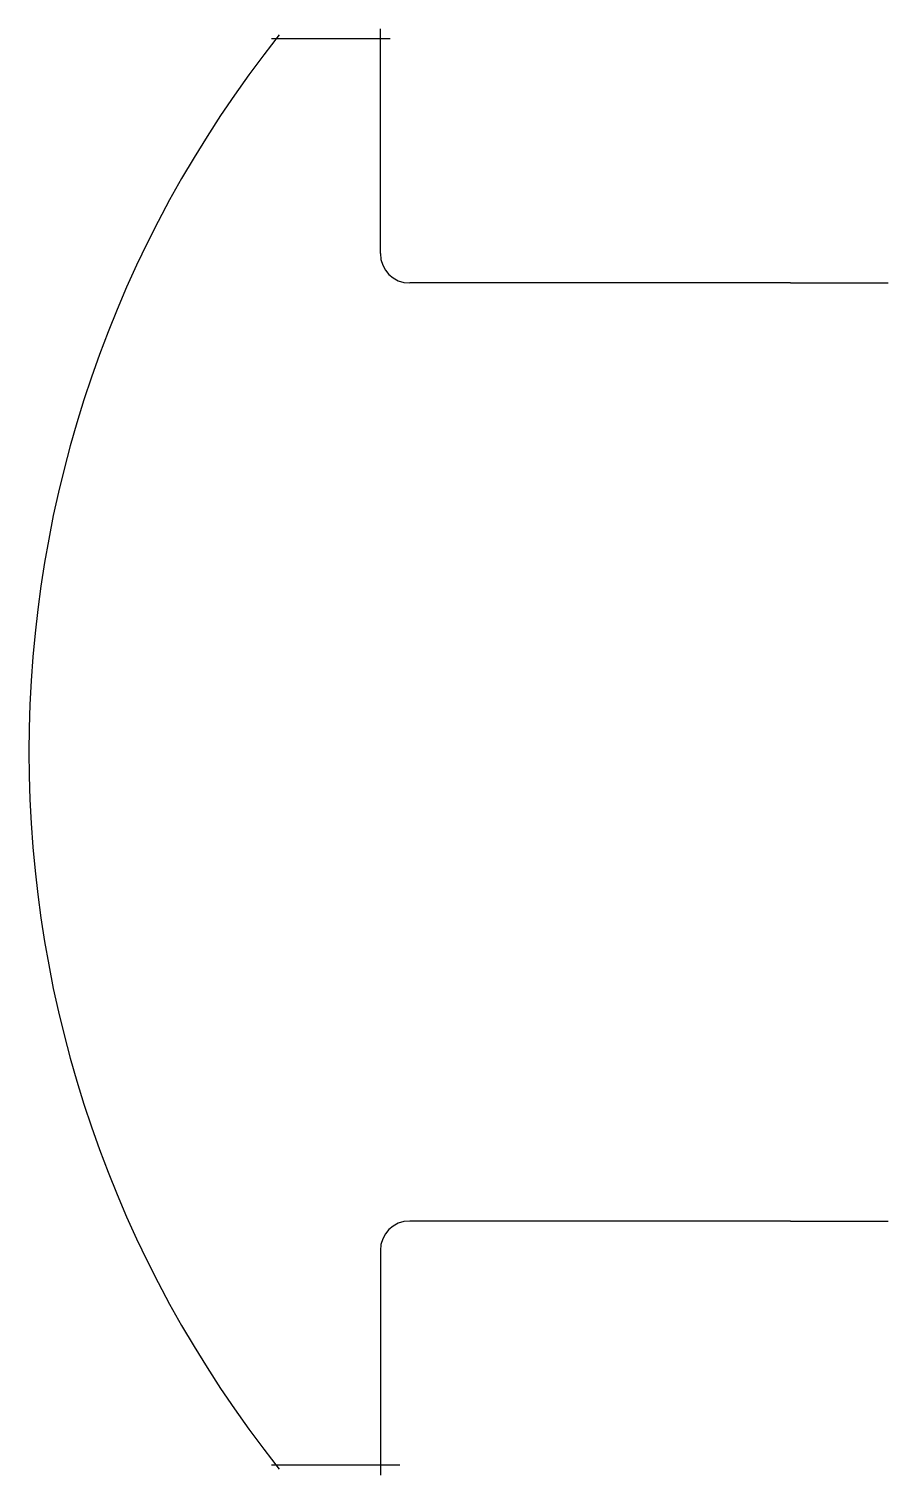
# Model space of a CAD drawing. Extents: x -88 to 0, y -74 to 74.
import ezdxf

# ---------------------------------------------------------------- set-up
doc = ezdxf.new("R2010")
doc.units = 0
doc.layers.add('Layer0', color=7, linetype='CONTINUOUS')

msp = doc.modelspace()

# ---------------------------------------------------------------- linework, layer by layer
at = {"layer": 'Layer0', "color": 7, "linetype": 'CONTINUOUS'}
for p, q in [((-52, 51), (-52, 74)), ((-51, 73), (-63.16, 73)), ((-10, 48), (-49, 48)), ((-10, 48), (0, 48)), ((-10, -48), (-49, -48)), ((-10, -48), (0, -48)), ((-52, -51), (-52, -74)), ((-50, -73), (-63.16, -73))]:
    msp.add_line(p, q, dxfattribs=at)
for centre, radius, start, end in [((29.88, 0), 117.88, 141.5019, 218.4981), ((-49, 51), 3, 180, 270), ((-49, -51), 3, 90, 180)]:
    msp.add_arc(centre, radius, start, end, dxfattribs=at)

doc.saveas('drawing.dxf')
